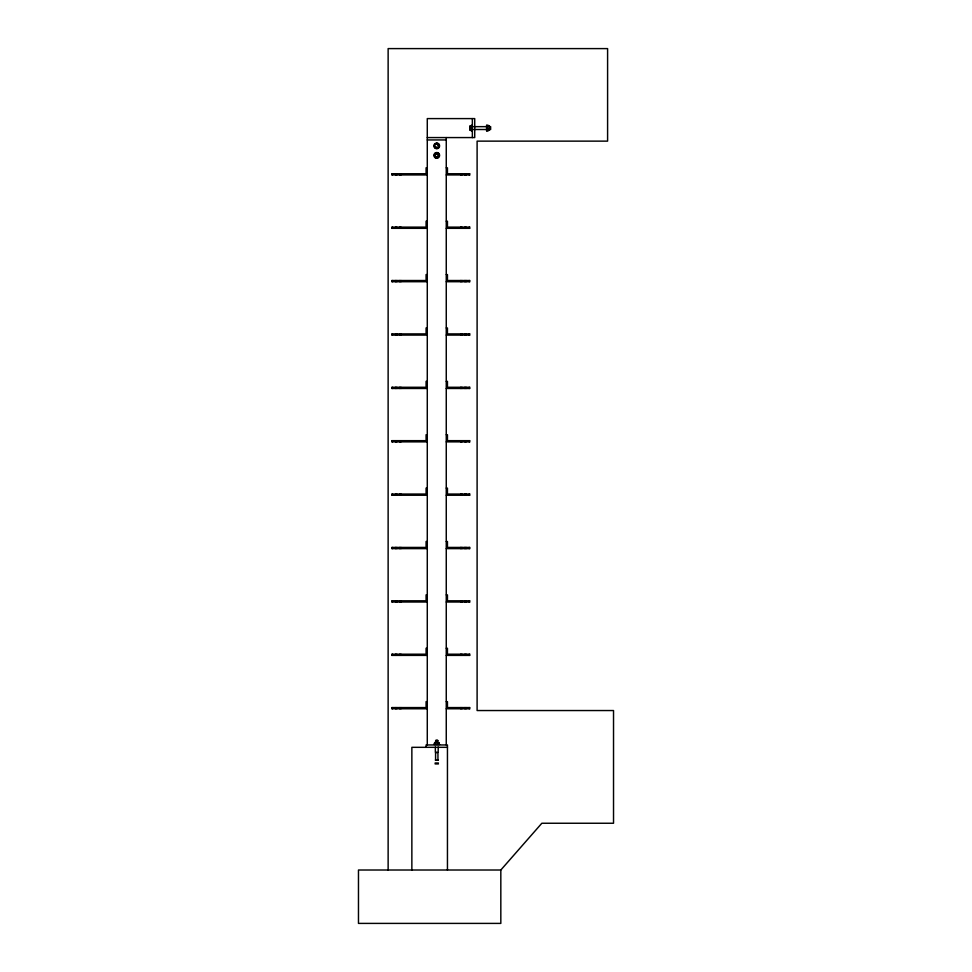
<?xml version="1.0" encoding="UTF-8"?>
<svg xmlns="http://www.w3.org/2000/svg" width="972" height="972" viewBox="0 0 972 972"><rect width="100%" height="100%" fill="white"/><g stroke="black" fill="none" stroke-linecap="round" stroke-linejoin="round"><path stroke-width="1.46" d="M471.809 125.485C469.051 124.416 469.051 131.742 471.809 130.673M487.069 130.673C490.471 132.314 490.471 123.845 487.069 125.485M500.823 870.013L358.474 870.013L358.474 923.4L500.823 923.4L500.823 870.013L541.841 823.248L613.526 823.248L613.526 710.544L477.106 710.544L477.106 141.134L607.597 141.134L607.597 48.6L388.132 48.6L388.132 870.013M434.168 744.406C433.111 741.648 440.438 741.648 439.368 744.406M470.181 126.785L471.809 126.785M473.255 126.652L490.629 126.652L490.629 129.507L473.255 129.507M470.181 129.385L471.809 129.385M487.069 129.385L489.171 129.385M427.279 137.574L474.725 137.574L474.725 118.596L427.279 118.596L427.279 744.953M427.279 139.944L446.257 139.944M427.279 167.816L426.088 167.816L426.088 173.757L391.716 173.757M446.257 167.816L447.448 167.816L447.448 173.757L469.962 173.757M391.716 174.936L427.279 174.936M446.257 174.936L469.962 174.936M427.279 221.203L426.088 221.203L426.088 227.132L391.716 227.132M446.257 221.203L447.448 221.203L447.448 227.132L469.962 227.132M391.716 228.323L427.279 228.323M446.257 228.323L469.962 228.323M427.279 274.59L426.088 274.59L426.088 280.519L391.716 280.519M446.257 274.59L447.448 274.59L447.448 280.519L469.962 280.519M391.716 281.71L427.279 281.71M446.257 281.71L469.962 281.71M427.279 327.965L426.088 327.965L426.088 333.906L391.716 333.906M446.257 327.965L447.448 327.965L447.448 333.906L469.962 333.906M391.716 335.085L427.279 335.085M446.257 335.085L469.962 335.085M427.279 381.352L426.088 381.352L426.088 387.281L391.716 387.281M446.257 381.352L447.448 381.352L447.448 387.281L469.962 387.281M391.716 388.472L427.279 388.472M446.257 388.472L469.962 388.472M427.279 434.739L426.088 434.739L426.088 440.668L391.716 440.668M446.257 434.739L447.448 434.739L447.448 440.668L469.962 440.668M391.716 441.859L427.279 441.859M446.257 441.859L469.962 441.859M427.279 488.114L426.088 488.114L426.088 494.055L391.716 494.055M446.257 488.114L447.448 488.114L447.448 494.055L469.962 494.055M391.716 495.234L427.279 495.234M446.257 495.234L469.962 495.234M427.279 541.501L426.088 541.501L426.088 547.43L391.716 547.43M446.257 541.501L447.448 541.501L447.448 547.43L469.962 547.43M391.716 548.621L427.279 548.621M446.257 548.621L469.962 548.621M427.279 594.888L426.088 594.888L426.088 600.817L391.716 600.817M446.257 594.888L447.448 594.888L447.448 600.817L469.962 600.817M391.716 602.008L427.279 602.008M446.257 602.008L469.962 602.008M427.279 648.263L426.088 648.263L426.088 654.205L391.716 654.205M446.257 648.263L447.448 648.263L447.448 654.205L469.962 654.205M391.716 655.383L427.279 655.383M446.257 655.383L469.962 655.383M427.279 701.65L426.088 701.65L426.088 707.58L391.716 707.58M446.257 701.65L447.448 701.65L447.448 707.58L469.962 707.58M391.716 708.77L427.279 708.77M446.257 708.77L469.962 708.77M435.991 740.202L437.546 740.202M435.687 740.603L437.85 740.603M435.517 741.077L438.02 741.077M434.63 742.511L438.907 742.511M433.925 744.406L439.611 744.406M447.448 747.322L411.861 747.322L411.861 870.013M435.347 760.128L438.19 760.128M435.104 762.984L438.433 762.984M435.104 763.931L438.433 763.931M489.438 125.947L489.438 130.212M487.069 125.23L487.069 130.928M486.595 125.23L486.595 130.928M472.356 118.596L472.356 137.574M471.809 125.23L471.809 130.928M469.913 125.947L469.913 130.212M469.269 173.757L469.269 174.936M469.269 227.132L469.269 228.323M469.269 280.519L469.269 281.71M469.269 333.906L469.269 335.085M469.269 387.281L469.269 388.472M469.269 440.668L469.269 441.859M469.269 494.055L469.269 495.234M469.269 547.43L469.269 548.621M469.269 600.817L469.269 602.008M469.269 654.205L469.269 655.383M469.269 707.58L469.269 708.77M466.074 173.757L466.074 174.936M466.074 227.132L466.074 228.323M466.074 280.519L466.074 281.71M466.074 333.906L466.074 335.085M466.074 387.281L466.074 388.472M466.074 440.668L466.074 441.859M466.074 494.055L466.074 495.234M466.074 547.43L466.074 548.621M466.074 600.817L466.074 602.008M466.074 654.205L466.074 655.383M466.074 707.58L466.074 708.77M464.883 173.757L464.883 174.936M464.883 227.132L464.883 228.323M464.883 280.519L464.883 281.71M464.883 333.906L464.883 335.085M464.883 387.281L464.883 388.472M464.883 440.668L464.883 441.859M464.883 494.055L464.883 495.234M464.883 547.43L464.883 548.621M464.883 600.817L464.883 602.008M464.883 654.205L464.883 655.383M464.883 707.58L464.883 708.77M461.919 173.757L461.919 174.936M461.919 227.132L461.919 228.323M461.919 280.519L461.919 281.71M461.919 333.906L461.919 335.085M461.919 387.281L461.919 388.472M461.919 440.668L461.919 441.859M461.919 494.055L461.919 495.234M461.919 547.43L461.919 548.621M461.919 600.817L461.919 602.008M461.919 654.205L461.919 655.383M461.919 707.58L461.919 708.77M460.728 173.757L460.728 174.936M460.728 227.132L460.728 228.323M460.728 280.519L460.728 281.71M460.728 333.906L460.728 335.085M460.728 387.281L460.728 388.472M460.728 440.668L460.728 441.859M460.728 494.055L460.728 495.234M460.728 547.43L460.728 548.621M460.728 600.817L460.728 602.008M460.728 654.205L460.728 655.383M460.728 707.58L460.728 708.77M447.448 870.013L447.448 744.953L426.088 744.953L426.088 747.322M446.257 137.574L446.257 744.953M438.19 747.018L438.19 752.231L435.347 752.231L435.347 747.018M438.068 742.778L438.068 744.406M437.947 760.128L437.947 752.705L435.578 752.705L435.59 760.128M435.468 742.778L435.468 744.406M400.938 173.757L400.938 174.936M400.938 227.132L400.938 228.323M400.938 280.519L400.938 281.71M400.938 333.906L400.938 335.085M400.938 387.281L400.938 388.472M400.938 440.668L400.938 441.859M400.938 494.055L400.938 495.234M400.938 547.43L400.938 548.621M400.938 600.817L400.938 602.008M400.938 654.205L400.938 655.383M400.938 707.58L400.938 708.77M399.759 173.757L399.759 174.936M399.759 227.132L399.759 228.323M399.759 280.519L399.759 281.71M399.759 333.906L399.759 335.085M399.759 387.281L399.759 388.472M399.759 440.668L399.759 441.859M399.759 494.055L399.759 495.234M399.759 547.43L399.759 548.621M399.759 600.817L399.759 602.008M399.759 654.205L399.759 655.383M399.759 707.58L399.759 708.77M396.795 173.757L396.795 174.936M396.795 227.132L396.795 228.323M396.795 280.519L396.795 281.71M396.795 333.906L396.795 335.085M396.795 387.281L396.795 388.472M396.795 440.668L396.795 441.859M396.795 494.055L396.795 495.234M396.795 547.43L396.795 548.621M396.795 600.817L396.795 602.008M396.795 654.205L396.795 655.383M396.795 707.58L396.795 708.77M395.604 173.757L395.604 174.936M395.604 227.132L395.604 228.323M395.604 280.519L395.604 281.71M395.604 333.906L395.604 335.085M395.604 387.281L395.604 388.472M395.604 440.668L395.604 441.859M395.604 494.055L395.604 495.234M395.604 547.43L395.604 548.621M395.604 600.817L395.604 602.008M395.604 654.205L395.604 655.383M395.604 707.58L395.604 708.77M392.396 173.757L392.396 174.936M392.396 227.132L392.396 228.323M392.396 280.519L392.396 281.71M392.396 333.906L392.396 335.085M392.396 387.281L392.396 388.472M392.396 440.668L392.396 441.859M392.396 494.055L392.396 495.234M392.396 547.43L392.396 548.621M392.396 600.817L392.396 602.008M392.396 654.205L392.396 655.383M392.396 707.58L392.396 708.77M438.202 156.2A1.665 1.665 0 0 1 437.947 156.541M437.193 156.966A1.665 1.665 0 0 1 436.343 156.966M435.942 156.808A1.665 1.665 0 0 1 435.335 156.2M435.59 154.196A1.665 1.665 0 0 1 438.372 154.937M438.008 156.079A1.422 1.422 0 0 1 437.777 156.37M436.051 156.601A1.422 1.422 0 0 1 435.541 156.079M436.051 154.135A1.422 1.422 0 0 1 437.485 154.135M437.777 154.354A1.422 1.422 0 0 1 438.141 154.998M437.594 147.319A1.665 1.665 0 0 1 435.942 147.319M436.343 144.269A1.665 1.665 0 0 1 437.193 144.269M437.947 144.707A1.665 1.665 0 0 1 438.372 145.448M437.133 147.246A1.422 1.422 0 0 1 436.404 147.246M437.777 144.864A1.422 1.422 0 0 1 438.008 145.168M435.468 153.114L434.168 155.362L435.468 157.61L438.068 157.61L439.368 155.362L438.068 153.114L435.468 153.114M436.768 143.273L434.52 144.573L434.52 147.173L436.768 148.473L439.016 147.173L439.016 144.573L436.768 143.273M435.347 157.829A2.843 2.843 0 0 0 439.611 155.362A2.843 2.843 0 0 0 435.347 152.896A2.843 2.843 0 0 0 435.347 157.829M435.262 156.881A2.138 2.138 0 0 0 438.834 155.921A2.138 2.138 0 0 0 436.221 153.309A2.138 2.138 0 0 0 435.262 156.881M435.347 148.339A2.843 2.843 0 0 0 439.611 145.873A2.843 2.843 0 0 0 435.347 143.406A2.843 2.843 0 0 0 435.347 148.339M435.699 147.72A2.138 2.138 0 0 0 438.907 145.873A2.138 2.138 0 0 0 435.699 144.026A2.138 2.138 0 0 0 435.699 147.72"/></g></svg>
